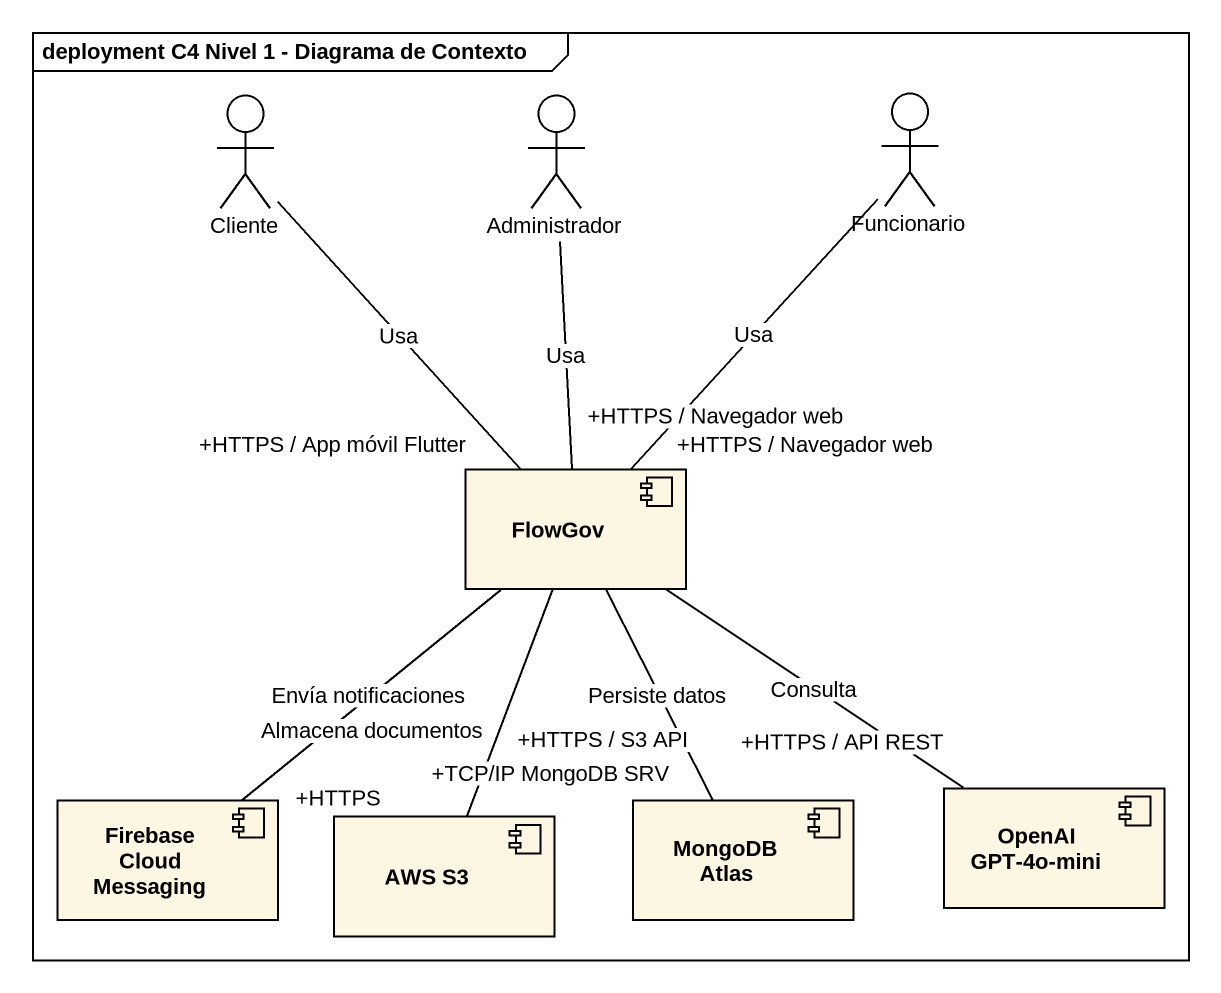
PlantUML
@startuml
mainframe deployment C4 Nivel 1 - Diagrama de Contexto
actor Cliente
actor Administrador
actor Funcionario
component FlowGov
component "Firebase Cloud Messaging" as Firebase_Cloud_Messaging
component "AWS S3" as AWS_S3
component "MongoDB Atlas" as MongoDB_Atlas
component "OpenAI GPT-4o-mini" as OpenAI_GPT_4o_mini
FlowGov "+HTTPS / App móvil Flutter" -up- Cliente : Usa
FlowGov "+HTTPS / Navegador web" -up- Administrador : Usa
FlowGov "+HTTPS / Navegador web" -up- Funcionario : Usa
Firebase_Cloud_Messaging "+HTTPS" -up- FlowGov : Envía notificaciones
AWS_S3 "+HTTPS / S3 API" -up- FlowGov : Almacena documentos
MongoDB_Atlas "+TCP/IP MongoDB SRV" -up- FlowGov : Persiste datos
OpenAI_GPT_4o_mini "+HTTPS / API REST" -up- FlowGov : Consulta
@enduml
